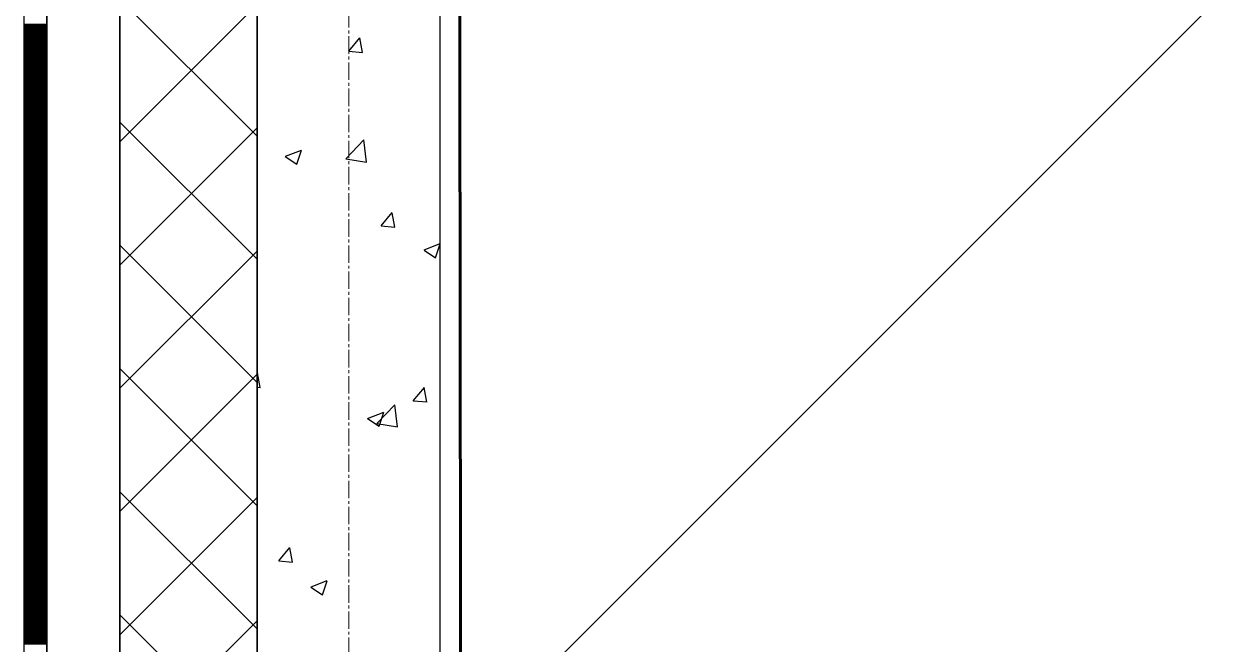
# Model space of a CAD drawing. Header units: millimetres. Extents: x 538266 to 1167394, y 114608 to 637157.
# Drawn here: x 1046079 to 1047383, y 553662 to 554340 of the extents above; entities that cross this region are included whole.
import ezdxf

# ---------------------------------------------------------------- set-up
doc = ezdxf.new("R2010")
doc.units = ezdxf.units.MM
doc.linetypes.add('CENTER2', pattern=[28.575, 19.05, -3.175, 3.175, -3.175])
doc.linetypes.add('DASHED', pattern=[19.05, 12.7, -6.35])
for name, color, linetype, lineweight in [('0) шт стен 3 эт', 150, 'Continuous', 60), ('АР_Стены ПЕНОблок', 52, 'Continuous', 20), ('АР_Тонкая', 254, 'Continuous', 5), ('АР_Утеплитель', 31, 'Continuous', 0), ('АР_Штриховка', 8, 'Continuous', 0)]:
    doc.layers.add(name, color=color, linetype=linetype, lineweight=lineweight)
doc.layers.add('АР_Делит', color=120, linetype='Continuous', lineweight=0, plot=False)
doc.layers.add('РД_Оси_100', color=7, linetype='Continuous', lineweight=0, true_color=0x525252)
doc.layers.add('ФВ-5', color=7, linetype='Continuous')

# ---------------------------------------------------------------- blocks, each defined once
blk = doc.blocks.new('СОШ_2200_АР_ОСИ_М100_28.05.24')
at = {"layer": 'АР_Делит', "color": 251, "linetype": 'DASHED', "true_color": 0x636466}
blk.add_lwpolyline([(114955, 135155), (114955, -355), (93595.036, -355), (93595.036, 13855), (94145, 13855), (94145, 68320), (66055, 68320), (66055, 13857.73), (83455, 13857.73), (83455, -355), (45245, -355), (45245, 13145), (44695, 13145), (44695, 26755), (45245, 26755), (45245, 68320), (20455, 68320), (20455, 26755), (27955, 26755), (27955, 13145), (-355, 13145), (-355, 100855)], dxfattribs=at)
at = {"layer": 'РД_Оси_100', "color": 251, "linetype": 'CENTER2', "true_color": 0x636466}
blk.add_line((0, -6155), (0, 139938.679), dxfattribs=at)
blk = doc.blocks.new('3_этаж1')
at = {"layer": 'АР_Стены ПЕНОблок', "color": 18, "linetype": 'Continuous', "lineweight": 25, "true_color": 0x000000}
for p, q in [((684283.6, 587568.7), (684283.6, 511368.7)), ((684483.6, 511368.7), (684483.6, 587568.7))]:
    blk.add_line(p, q, dxfattribs=at)
at = {"layer": 'АР_Тонкая', "color": 18, "linetype": 'Continuous', "lineweight": 25, "true_color": 0x000000}
for p, q in [((684028.6, 587568.7), (684028.6, 511368.7)), ((684053.6, 587568.7), (684053.6, 511368.7)), ((684053.6, 511368.7), (684053.6, 587568.7)), ((684133.6, 511368.7), (684133.6, 587568.7))]:
    blk.add_line(p, q, dxfattribs=at)
at = {"layer": 'АР_Утеплитель', "color": 18, "linetype": 'Continuous', "lineweight": 25, "true_color": 0x000000}
for p, q in [((684133.6, 587568.7), (684133.6, 511368.7)), ((684283.6, 511368.7), (684283.6, 587568.7))]:
    blk.add_line(p, q, dxfattribs=at)
at = {"layer": 'АР_Штриховка', "color": 18, "linetype": 'Continuous', "lineweight": 25, "true_color": 0x000000}
for p, q in [((684283.6, 554217.4), (684133.6, 554367.4)), ((684133.6, 554211.1), (684283.6, 554361.1)), ((684028.6, 554339.5), (684053.6, 554339.5)), ((684028.6, 554338.5), (684053.6, 554338.5)), ((684028.6, 554337.5), (684053.6, 554337.5)), ((684028.6, 554336.5), (684053.6, 554336.5)), ((684028.6, 554335.5), (684053.6, 554335.5)), ((684028.6, 554334.5), (684053.6, 554334.5)), ((684028.6, 554333.5), (684053.6, 554333.5)), ((684028.6, 554332.5), (684053.6, 554332.5)), ((684028.6, 554331.5), (684053.6, 554331.5)), ((684028.6, 554330.5), (684053.6, 554330.5)), ((684028.6, 554329.5), (684053.6, 554329.5)), ((684028.6, 554328.5), (684053.6, 554328.5)), ((684028.6, 554327.5), (684053.6, 554327.5)), ((684028.6, 554326.5), (684053.6, 554326.5)), ((684028.6, 554325.5), (684053.6, 554325.5)), ((684028.6, 554324.5), (684053.6, 554324.5)), ((684028.6, 554323.5), (684053.6, 554323.5)), ((684028.6, 554322.5), (684053.6, 554322.5)), ((684028.6, 554321.5), (684053.6, 554321.5)), ((684028.6, 554320.5), (684053.6, 554320.5)), ((684028.6, 554319.5), (684053.6, 554319.5)), ((684028.6, 554318.5), (684053.6, 554318.5)), ((684028.6, 554317.5), (684053.6, 554317.5)), ((684028.6, 554316.5), (684053.6, 554316.5)), ((684028.6, 554315.5), (684053.6, 554315.5)), ((684028.6, 554314.5), (684053.6, 554314.5)), ((684028.6, 554313.5), (684053.6, 554313.5)), ((684028.6, 554312.5), (684053.6, 554312.5)), ((684383.5, 554310.1), (684395.8, 554324.7)), ((684398.5, 554308.8), (684395.6, 554324.7)), ((684028.6, 554311.5), (684053.6, 554311.5)), ((684028.6, 554310.5), (684053.6, 554310.5)), ((684028.6, 554309.5), (684053.6, 554309.5)), ((684028.6, 554308.5), (684053.6, 554308.5)), ((684028.6, 554307.5), (684053.6, 554307.5)), ((684028.6, 554306.5), (684053.6, 554306.5)), ((684028.6, 554305.5), (684053.6, 554305.5)), ((684028.6, 554304.5), (684053.6, 554304.5)), ((684028.6, 554303.5), (684053.6, 554303.5)), ((684028.6, 554302.5), (684053.6, 554302.5)), ((684028.6, 554301.5), (684053.6, 554301.5)), ((684028.6, 554300.5), (684053.6, 554300.5)), ((684028.6, 554299.5), (684053.6, 554299.5)), ((684383.5, 554310.1), (684398.7, 554308.8)), ((684028.6, 554298.5), (684053.6, 554298.5)), ((684028.6, 554297.5), (684053.6, 554297.5)), ((684028.6, 554296.5), (684053.6, 554296.5)), ((684028.6, 554295.5), (684053.6, 554295.5)), ((684028.6, 554294.5), (684053.6, 554294.5)), ((684028.6, 554293.5), (684053.6, 554293.5)), ((684028.6, 554292.5), (684053.6, 554292.5)), ((684028.6, 554291.5), (684053.6, 554291.5)), ((684028.6, 554290.5), (684053.6, 554290.5)), ((684028.6, 554289.5), (684053.6, 554289.5)), ((684028.6, 554288.5), (684053.6, 554288.5)), ((684028.6, 554287.5), (684053.6, 554287.5)), ((684028.6, 554286.5), (684053.6, 554286.5)), ((684028.6, 554285.5), (684053.6, 554285.5)), ((684028.6, 554284.5), (684053.6, 554284.5)), ((684028.6, 554283.5), (684053.6, 554283.5)), ((684028.6, 554282.5), (684053.6, 554282.5)), ((684028.6, 554281.5), (684053.6, 554281.5)), ((684028.6, 554280.5), (684053.6, 554280.5)), ((684028.6, 554279.5), (684053.6, 554279.5)), ((684028.6, 554278.5), (684053.6, 554278.5)), ((684028.6, 554277.5), (684053.6, 554277.5)), ((684028.6, 554276.5), (684053.6, 554276.5)), ((684028.6, 554275.5), (684053.6, 554275.5)), ((684028.6, 554274.5), (684053.6, 554274.5)), ((684028.6, 554273.5), (684053.6, 554273.5)), ((684028.6, 554272.5), (684053.6, 554272.5)), ((684028.6, 554271.5), (684053.6, 554271.5)), ((684028.6, 554270.5), (684053.6, 554270.5)), ((684028.6, 554269.5), (684053.6, 554269.5)), ((684028.6, 554268.5), (684053.6, 554268.5)), ((684028.6, 554267.5), (684053.6, 554267.5)), ((684028.6, 554266.5), (684053.6, 554266.5)), ((684028.6, 554265.5), (684053.6, 554265.5)), ((684028.6, 554264.5), (684053.6, 554264.5)), ((684028.6, 554263.5), (684053.6, 554263.5)), ((684028.6, 554262.5), (684053.6, 554262.5)), ((684028.6, 554261.5), (684053.6, 554261.5)), ((684028.6, 554260.5), (684053.6, 554260.5)), ((684028.6, 554259.5), (684053.6, 554259.5)), ((684028.6, 554258.5), (684053.6, 554258.5)), ((684028.6, 554257.5), (684053.6, 554257.5)), ((684028.6, 554256.5), (684053.6, 554256.5)), ((684028.6, 554255.5), (684053.6, 554255.5)), ((684028.6, 554254.5), (684053.6, 554254.5)), ((684028.6, 554253.5), (684053.6, 554253.5)), ((684028.6, 554252.5), (684053.6, 554252.5)), ((684028.6, 554251.5), (684053.6, 554251.5)), ((684028.6, 554250.5), (684053.6, 554250.5)), ((684028.6, 554249.5), (684053.6, 554249.5)), ((684028.6, 554248.5), (684053.6, 554248.5)), ((684028.6, 554247.5), (684053.6, 554247.5)), ((684028.6, 554246.5), (684053.6, 554246.5)), ((684028.6, 554245.5), (684053.6, 554245.5)), ((684028.6, 554244.5), (684053.6, 554244.5)), ((684028.6, 554243.5), (684053.6, 554243.5)), ((684028.6, 554242.5), (684053.6, 554242.5)), ((684028.6, 554241.5), (684053.6, 554241.5)), ((684028.6, 554240.5), (684053.6, 554240.5)), ((684028.6, 554239.5), (684053.6, 554239.5)), ((684028.6, 554238.5), (684053.6, 554238.5)), ((684028.6, 554237.5), (684053.6, 554237.5)), ((684028.6, 554236.5), (684053.6, 554236.5)), ((684028.6, 554235.5), (684053.6, 554235.5)), ((684028.6, 554234.5), (684053.6, 554234.5)), ((684028.6, 554233.5), (684053.6, 554233.5)), ((684028.6, 554232.5), (684053.6, 554232.5)), ((684028.6, 554231.5), (684053.6, 554231.5)), ((684028.6, 554230.5), (684053.6, 554230.5)), ((684028.6, 554229.5), (684053.6, 554229.5)), ((684028.6, 554228.5), (684053.6, 554228.5)), ((684028.6, 554227.5), (684053.6, 554227.5)), ((684028.6, 554226.5), (684053.6, 554226.5)), ((684028.6, 554225.5), (684053.6, 554225.5)), ((684028.6, 554224.5), (684053.6, 554224.5)), ((684028.6, 554223.5), (684053.6, 554223.5)), ((684028.6, 554222.5), (684053.6, 554222.5)), ((684028.6, 554221.5), (684053.6, 554221.5)), ((684283.6, 554082.7), (684133.6, 554232.7)), ((684133.6, 554076.4), (684283.6, 554226.4)), ((684028.6, 554220.5), (684053.6, 554220.5)), ((684028.6, 554219.5), (684053.6, 554219.5)), ((684028.6, 554218.5), (684053.6, 554218.5)), ((684028.6, 554217.5), (684053.6, 554217.5)), ((684028.6, 554216.5), (684053.6, 554216.5)), ((684028.6, 554215.5), (684053.6, 554215.5)), ((684028.6, 554214.5), (684053.6, 554214.5)), ((684028.6, 554213.5), (684053.6, 554213.5)), ((684028.6, 554212.5), (684053.6, 554212.5)), ((684028.6, 554211.5), (684053.6, 554211.5)), ((684028.6, 554210.5), (684053.6, 554210.5)), ((684028.6, 554209.5), (684053.6, 554209.5)), ((684028.6, 554208.5), (684053.6, 554208.5)), ((684380.5, 554192.5), (684400.2, 554213.1)), ((684403, 554189), (684400.2, 554213.1)), ((684028.6, 554207.5), (684053.6, 554207.5)), ((684028.6, 554206.5), (684053.6, 554206.5)), ((684028.6, 554205.5), (684053.6, 554205.5)), ((684028.6, 554204.5), (684053.6, 554204.5)), ((684028.6, 554203.5), (684053.6, 554203.5)), ((684028.6, 554202.5), (684053.6, 554202.5)), ((684028.6, 554201.5), (684053.6, 554201.5)), ((684028.6, 554200.5), (684053.6, 554200.5)), ((684028.6, 554199.5), (684053.6, 554199.5)), ((684028.6, 554198.5), (684053.6, 554198.5)), ((684028.6, 554197.5), (684053.6, 554197.5)), ((684028.6, 554196.5), (684053.6, 554196.5)), ((684028.6, 554195.5), (684053.6, 554195.5)), ((684028.6, 554194.5), (684053.6, 554194.5)), ((684314.2, 554195.1), (684326.8, 554186.5)), ((684314.3, 554195.3), (684332.1, 554202.1)), ((684326.8, 554186.5), (684332, 554201.9)), ((684028.6, 554193.5), (684053.6, 554193.5)), ((684028.6, 554192.5), (684053.6, 554192.5)), ((684028.6, 554191.5), (684053.6, 554191.5)), ((684028.6, 554190.5), (684053.6, 554190.5)), ((684028.6, 554189.5), (684053.6, 554189.5)), ((684028.6, 554188.5), (684053.6, 554188.5)), ((684028.6, 554187.5), (684053.6, 554187.5)), ((684028.6, 554186.5), (684053.6, 554186.5)), ((684028.6, 554185.5), (684053.6, 554185.5)), ((684028.6, 554184.5), (684053.6, 554184.5)), ((684028.6, 554183.5), (684053.6, 554183.5)), ((684028.6, 554182.5), (684053.6, 554182.5)), ((684028.6, 554181.5), (684053.6, 554181.5)), ((684380.4, 554192.5), (684403, 554189)), ((684028.6, 554180.5), (684053.6, 554180.5)), ((684028.6, 554179.5), (684053.6, 554179.5)), ((684028.6, 554178.5), (684053.6, 554178.5)), ((684028.6, 554177.5), (684053.6, 554177.5)), ((684028.6, 554176.5), (684053.6, 554176.5)), ((684028.6, 554175.5), (684053.6, 554175.5)), ((684028.6, 554174.5), (684053.6, 554174.5)), ((684028.6, 554173.5), (684053.6, 554173.5)), ((684028.6, 554172.5), (684053.6, 554172.5)), ((684028.6, 554171.5), (684053.6, 554171.5)), ((684028.6, 554170.5), (684053.6, 554170.5)), ((684028.6, 554169.5), (684053.6, 554169.5)), ((684028.6, 554168.5), (684053.6, 554168.5)), ((684028.6, 554167.5), (684053.6, 554167.5)), ((684028.6, 554166.5), (684053.6, 554166.5)), ((684028.6, 554165.5), (684053.6, 554165.5)), ((684028.6, 554164.5), (684053.6, 554164.5)), ((684028.6, 554163.5), (684053.6, 554163.5)), ((684028.6, 554162.5), (684053.6, 554162.5)), ((684028.6, 554161.5), (684053.6, 554161.5)), ((684028.6, 554160.5), (684053.6, 554160.5)), ((684028.6, 554159.5), (684053.6, 554159.5)), ((684028.6, 554158.5), (684053.6, 554158.5)), ((684028.6, 554157.5), (684053.6, 554157.5)), ((684028.6, 554156.5), (684053.6, 554156.5)), ((684028.6, 554155.5), (684053.6, 554155.5)), ((684028.6, 554154.5), (684053.6, 554154.5)), ((684028.6, 554153.5), (684053.6, 554153.5)), ((684028.6, 554152.5), (684053.6, 554152.5)), ((684028.6, 554151.5), (684053.6, 554151.5)), ((684028.6, 554150.5), (684053.6, 554150.5)), ((684028.6, 554149.5), (684053.6, 554149.5)), ((684028.6, 554148.5), (684053.6, 554148.5)), ((684028.6, 554147.5), (684053.6, 554147.5)), ((684028.6, 554146.5), (684053.6, 554146.5)), ((684028.6, 554145.5), (684053.6, 554145.5)), ((684028.6, 554144.5), (684053.6, 554144.5)), ((684028.6, 554143.5), (684053.6, 554143.5)), ((684028.6, 554142.5), (684053.6, 554142.5)), ((684028.6, 554141.5), (684053.6, 554141.5)), ((684028.6, 554140.5), (684053.6, 554140.5)), ((684028.6, 554139.5), (684053.6, 554139.5)), ((684028.6, 554138.5), (684053.6, 554138.5)), ((684028.6, 554137.5), (684053.6, 554137.5)), ((684028.6, 554136.5), (684053.6, 554136.5)), ((684028.6, 554135.5), (684053.6, 554135.5)), ((684028.6, 554134.5), (684053.6, 554134.5)), ((684028.6, 554133.5), (684053.6, 554133.5)), ((684028.6, 554132.5), (684053.6, 554132.5)), ((684028.6, 554131.5), (684053.6, 554131.5)), ((684028.6, 554130.5), (684053.6, 554130.5)), ((684028.6, 554129.5), (684053.6, 554129.5)), ((684418.8, 554119.1), (684431, 554133.7)), ((684433.8, 554117.7), (684430.9, 554133.6)), ((684028.6, 554128.5), (684053.6, 554128.5)), ((684028.6, 554127.5), (684053.6, 554127.5)), ((684028.6, 554126.5), (684053.6, 554126.5)), ((684028.6, 554125.5), (684053.6, 554125.5)), ((684028.6, 554124.5), (684053.6, 554124.5)), ((684028.6, 554123.5), (684053.6, 554123.5)), ((684028.6, 554122.5), (684053.6, 554122.5)), ((684028.6, 554121.5), (684053.6, 554121.5)), ((684028.6, 554120.5), (684053.6, 554120.5)), ((684028.6, 554119.5), (684053.6, 554119.5)), ((684028.6, 554118.5), (684053.6, 554118.5)), ((684028.6, 554117.5), (684053.6, 554117.5)), ((684028.6, 554116.5), (684053.6, 554116.5)), ((684418.8, 554119.1), (684433.9, 554117.7)), ((684028.6, 554115.5), (684053.6, 554115.5)), ((684028.6, 554114.5), (684053.6, 554114.5)), ((684028.6, 554113.5), (684053.6, 554113.5)), ((684028.6, 554112.5), (684053.6, 554112.5)), ((684028.6, 554111.5), (684053.6, 554111.5)), ((684028.6, 554110.5), (684053.6, 554110.5)), ((684028.6, 554109.5), (684053.6, 554109.5)), ((684028.6, 554108.5), (684053.6, 554108.5)), ((684028.6, 554107.5), (684053.6, 554107.5)), ((684028.6, 554106.5), (684053.6, 554106.5)), ((684028.6, 554105.5), (684053.6, 554105.5)), ((684028.6, 554104.5), (684053.6, 554104.5)), ((684028.6, 554103.5), (684053.6, 554103.5)), ((684028.6, 554102.5), (684053.6, 554102.5)), ((684028.6, 554101.5), (684053.6, 554101.5)), ((684028.6, 554100.5), (684053.6, 554100.5)), ((684028.6, 554099.5), (684053.6, 554099.5)), ((684028.6, 554098.5), (684053.6, 554098.5)), ((684028.6, 554097.5), (684053.6, 554097.5)), ((684028.6, 554096.5), (684053.6, 554096.5)), ((684028.6, 554095.5), (684053.6, 554095.5)), ((684028.6, 554094.5), (684053.6, 554094.5)), ((684028.6, 554093.5), (684053.6, 554093.5)), ((684028.6, 554092.5), (684053.6, 554092.5)), ((684028.6, 554091.5), (684053.6, 554091.5)), ((684028.6, 554090.5), (684053.6, 554090.5)), ((684283.6, 553948), (684133.6, 554098)), ((684133.6, 553941.7), (684283.6, 554091.7)), ((684465.8, 554092.8), (684478.4, 554084.3)), ((684465.9, 554093), (684483.6, 554099.8)), ((684478.4, 554084.3), (684483.6, 554099.6)), ((684028.6, 554089.5), (684053.6, 554089.5)), ((684028.6, 554088.5), (684053.6, 554088.5)), ((684028.6, 554087.5), (684053.6, 554087.5)), ((684028.6, 554086.5), (684053.6, 554086.5)), ((684028.6, 554085.5), (684053.6, 554085.5)), ((684028.6, 554084.5), (684053.6, 554084.5)), ((684028.6, 554083.5), (684053.6, 554083.5)), ((684028.6, 554082.5), (684053.6, 554082.5)), ((684028.6, 554081.5), (684053.6, 554081.5)), ((684028.6, 554080.5), (684053.6, 554080.5)), ((684028.6, 554079.5), (684053.6, 554079.5)), ((684028.6, 554078.5), (684053.6, 554078.5)), ((684028.6, 554077.5), (684053.6, 554077.5)), ((684028.6, 554076.5), (684053.6, 554076.5)), ((684028.6, 554075.5), (684053.6, 554075.5)), ((684028.6, 554074.5), (684053.6, 554074.5)), ((684028.6, 554073.5), (684053.6, 554073.5)), ((684028.6, 554072.5), (684053.6, 554072.5)), ((684028.6, 554071.5), (684053.6, 554071.5)), ((684028.6, 554070.5), (684053.6, 554070.5)), ((684028.6, 554069.5), (684053.6, 554069.5)), ((684028.6, 554068.5), (684053.6, 554068.5)), ((684028.6, 554067.5), (684053.6, 554067.5)), ((684028.6, 554066.5), (684053.6, 554066.5)), ((684028.6, 554065.5), (684053.6, 554065.5)), ((684028.6, 554064.5), (684053.6, 554064.5)), ((684028.6, 554063.5), (684053.6, 554063.5)), ((684028.6, 554062.5), (684053.6, 554062.5)), ((684028.6, 554061.5), (684053.6, 554061.5)), ((684028.6, 554060.5), (684053.6, 554060.5)), ((684028.6, 554059.5), (684053.6, 554059.5)), ((684028.6, 554058.5), (684053.6, 554058.5)), ((684028.6, 554057.5), (684053.6, 554057.5)), ((684028.6, 554056.5), (684053.6, 554056.5)), ((684028.6, 554055.5), (684053.6, 554055.5)), ((684028.6, 554054.5), (684053.6, 554054.5)), ((684028.6, 554053.5), (684053.6, 554053.5)), ((684028.6, 554052.5), (684053.6, 554052.5)), ((684028.6, 554051.5), (684053.6, 554051.5)), ((684028.6, 554050.5), (684053.6, 554050.5)), ((684028.6, 554049.5), (684053.6, 554049.5)), ((684028.6, 554048.5), (684053.6, 554048.5)), ((684028.6, 554047.5), (684053.6, 554047.5)), ((684028.6, 554046.5), (684053.6, 554046.5)), ((684028.6, 554045.5), (684053.6, 554045.5)), ((684028.6, 554044.5), (684053.6, 554044.5)), ((684028.6, 554043.5), (684053.6, 554043.5)), ((684028.6, 554042.5), (684053.6, 554042.5)), ((684028.6, 554041.5), (684053.6, 554041.5)), ((684028.6, 554040.5), (684053.6, 554040.5)), ((684028.6, 554039.5), (684053.6, 554039.5)), ((684028.6, 554038.5), (684053.6, 554038.5)), ((684028.6, 554037.5), (684053.6, 554037.5)), ((684028.6, 554036.5), (684053.6, 554036.5)), ((684028.6, 554035.5), (684053.6, 554035.5)), ((684028.6, 554034.5), (684053.6, 554034.5)), ((684028.6, 554033.5), (684053.6, 554033.5)), ((684028.6, 554032.5), (684053.6, 554032.5)), ((684028.6, 554031.5), (684053.6, 554031.5)), ((684028.6, 554030.5), (684053.6, 554030.5)), ((684028.6, 554029.5), (684053.6, 554029.5)), ((684028.6, 554028.5), (684053.6, 554028.5)), ((684028.6, 554027.5), (684053.6, 554027.5)), ((684028.6, 554026.5), (684053.6, 554026.5)), ((684028.6, 554025.5), (684053.6, 554025.5)), ((684028.6, 554024.5), (684053.6, 554024.5)), ((684028.6, 554023.5), (684053.6, 554023.5)), ((684028.6, 554022.5), (684053.6, 554022.5)), ((684028.6, 554021.5), (684053.6, 554021.5)), ((684028.6, 554020.5), (684053.6, 554020.5)), ((684028.6, 554019.5), (684053.6, 554019.5)), ((684028.6, 554018.5), (684053.6, 554018.5)), ((684028.6, 554017.5), (684053.6, 554017.5)), ((684028.6, 554016.5), (684053.6, 554016.5)), ((684028.6, 554015.5), (684053.6, 554015.5)), ((684028.6, 554014.5), (684053.6, 554014.5)), ((684028.6, 554013.5), (684053.6, 554013.5)), ((684028.6, 554012.5), (684053.6, 554012.5)), ((684028.6, 554011.5), (684053.6, 554011.5)), ((684028.6, 554010.5), (684053.6, 554010.5)), ((684028.6, 554009.5), (684053.6, 554009.5)), ((684028.6, 554008.5), (684053.6, 554008.5)), ((684028.6, 554007.5), (684053.6, 554007.5)), ((684028.6, 554006.5), (684053.6, 554006.5)), ((684028.6, 554005.5), (684053.6, 554005.5)), ((684028.6, 554004.5), (684053.6, 554004.5)), ((684028.6, 554003.5), (684053.6, 554003.5)), ((684028.6, 554002.5), (684053.6, 554002.5)), ((684028.6, 554001.5), (684053.6, 554001.5)), ((684028.6, 554000.5), (684053.6, 554000.5)), ((684028.6, 553999.5), (684053.6, 553999.5)), ((684028.6, 553998.5), (684053.6, 553998.5)), ((684028.6, 553997.5), (684053.6, 553997.5)), ((684028.6, 553996.5), (684053.6, 553996.5)), ((684028.6, 553995.5), (684053.6, 553995.5)), ((684028.6, 553994.5), (684053.6, 553994.5)), ((684028.6, 553993.5), (684053.6, 553993.5)), ((684028.6, 553992.5), (684053.6, 553992.5)), ((684028.6, 553991.5), (684053.6, 553991.5)), ((684028.6, 553990.5), (684053.6, 553990.5)), ((684028.6, 553989.5), (684053.6, 553989.5)), ((684028.6, 553988.5), (684053.6, 553988.5)), ((684028.6, 553987.5), (684053.6, 553987.5)), ((684028.6, 553986.5), (684053.6, 553986.5)), ((684028.6, 553985.5), (684053.6, 553985.5)), ((684028.6, 553984.5), (684053.6, 553984.5)), ((684028.6, 553983.5), (684053.6, 553983.5)), ((684028.6, 553982.5), (684053.6, 553982.5)), ((684028.6, 553981.5), (684053.6, 553981.5)), ((684028.6, 553980.5), (684053.6, 553980.5)), ((684028.6, 553979.5), (684053.6, 553979.5)), ((684028.6, 553978.5), (684053.6, 553978.5)), ((684028.6, 553977.5), (684053.6, 553977.5)), ((684028.6, 553976.5), (684053.6, 553976.5)), ((684028.6, 553975.5), (684053.6, 553975.5)), ((684028.6, 553974.5), (684053.6, 553974.5)), ((684028.6, 553973.5), (684053.6, 553973.5)), ((684028.6, 553972.5), (684053.6, 553972.5)), ((684028.6, 553971.5), (684053.6, 553971.5)), ((684028.6, 553970.5), (684053.6, 553970.5)), ((684028.6, 553969.5), (684053.6, 553969.5)), ((684028.6, 553968.5), (684053.6, 553968.5)), ((684028.6, 553967.5), (684053.6, 553967.5)), ((684028.6, 553966.5), (684053.6, 553966.5)), ((684028.6, 553965.5), (684053.6, 553965.5)), ((684028.6, 553964.5), (684053.6, 553964.5)), ((684028.6, 553963.5), (684053.6, 553963.5)), ((684028.6, 553962.5), (684053.6, 553962.5)), ((684028.6, 553961.5), (684053.6, 553961.5)), ((684028.6, 553960.5), (684053.6, 553960.5)), ((684283.6, 553813.3), (684133.6, 553963.3)), ((684028.6, 553959.5), (684053.6, 553959.5)), ((684028.6, 553958.5), (684053.6, 553958.5)), ((684028.6, 553957.5), (684053.6, 553957.5)), ((684028.6, 553956.5), (684053.6, 553956.5)), ((684028.6, 553955.5), (684053.6, 553955.5)), ((684028.6, 553954.5), (684053.6, 553954.5)), ((684028.6, 553953.5), (684053.6, 553953.5)), ((684028.6, 553952.5), (684053.6, 553952.5)), ((684028.6, 553951.5), (684053.6, 553951.5)), ((684028.6, 553950.5), (684053.6, 553950.5)), ((684028.6, 553949.5), (684053.6, 553949.5)), ((684028.6, 553948.5), (684053.6, 553948.5)), ((684028.6, 553947.5), (684053.6, 553947.5)), ((684133.6, 553807), (684283.6, 553957)), ((684283.6, 553958), (684284.1, 553958.5)), ((684286.8, 553942.6), (684283.9, 553958.5)), ((684028.6, 553946.5), (684053.6, 553946.5)), ((684028.6, 553945.5), (684053.6, 553945.5)), ((684028.6, 553944.5), (684053.6, 553944.5)), ((684028.6, 553943.5), (684053.6, 553943.5)), ((684028.6, 553942.5), (684053.6, 553942.5)), ((684028.6, 553941.5), (684053.6, 553941.5)), ((684028.6, 553940.5), (684053.6, 553940.5)), ((684028.6, 553939.5), (684053.6, 553939.5)), ((684028.6, 553938.5), (684053.6, 553938.5)), ((684028.6, 553937.5), (684053.6, 553937.5)), ((684028.6, 553936.5), (684053.6, 553936.5)), ((684028.6, 553935.5), (684053.6, 553935.5)), ((684028.6, 553934.5), (684053.6, 553934.5)), ((684283.6, 553942.9), (684287, 553942.6)), ((684454, 553928), (684466.2, 553942.6)), ((684469, 553926.6), (684466.1, 553942.6)), ((684028.6, 553933.5), (684053.6, 553933.5)), ((684028.6, 553932.5), (684053.6, 553932.5)), ((684028.6, 553931.5), (684053.6, 553931.5)), ((684028.6, 553930.5), (684053.6, 553930.5)), ((684028.6, 553929.5), (684053.6, 553929.5)), ((684028.6, 553928.5), (684053.6, 553928.5)), ((684028.6, 553927.5), (684053.6, 553927.5)), ((684028.6, 553926.5), (684053.6, 553926.5)), ((684028.6, 553925.5), (684053.6, 553925.5)), ((684028.6, 553924.5), (684053.6, 553924.5)), ((684028.6, 553923.5), (684053.6, 553923.5)), ((684028.6, 553922.5), (684053.6, 553922.5)), ((684028.6, 553921.5), (684053.6, 553921.5)), ((684028.6, 553920.5), (684053.6, 553920.5)), ((684414.1, 553903), (684433.9, 553923.6)), ((684436.7, 553899.5), (684433.9, 553923.6)), ((684454, 553928), (684469.2, 553926.7)), ((684028.6, 553919.5), (684053.6, 553919.5)), ((684028.6, 553918.5), (684053.6, 553918.5)), ((684028.6, 553917.5), (684053.6, 553917.5)), ((684028.6, 553916.5), (684053.6, 553916.5)), ((684028.6, 553915.5), (684053.6, 553915.5)), ((684028.6, 553914.5), (684053.6, 553914.5)), ((684028.6, 553913.5), (684053.6, 553913.5)), ((684028.6, 553912.5), (684053.6, 553912.5)), ((684028.6, 553911.5), (684053.6, 553911.5)), ((684028.6, 553910.5), (684053.6, 553910.5)), ((684028.6, 553909.5), (684053.6, 553909.5)), ((684028.6, 553908.5), (684053.6, 553908.5)), ((684028.6, 553907.5), (684053.6, 553907.5)), ((684404, 553908.6), (684416.6, 553900.1)), ((684404.1, 553908.8), (684421.9, 553915.6)), ((684416.6, 553900.1), (684421.8, 553915.4)), ((684028.6, 553906.5), (684053.6, 553906.5)), ((684028.6, 553905.5), (684053.6, 553905.5)), ((684028.6, 553904.5), (684053.6, 553904.5)), ((684028.6, 553903.5), (684053.6, 553903.5)), ((684028.6, 553902.5), (684053.6, 553902.5)), ((684028.6, 553901.5), (684053.6, 553901.5)), ((684028.6, 553900.5), (684053.6, 553900.5)), ((684028.6, 553899.5), (684053.6, 553899.5)), ((684028.6, 553898.5), (684053.6, 553898.5)), ((684028.6, 553897.5), (684053.6, 553897.5)), ((684028.6, 553896.5), (684053.6, 553896.5)), ((684028.6, 553895.5), (684053.6, 553895.5)), ((684028.6, 553894.5), (684053.6, 553894.5)), ((684414.1, 553903), (684436.7, 553899.5)), ((684028.6, 553893.5), (684053.6, 553893.5)), ((684028.6, 553892.5), (684053.6, 553892.5)), ((684028.6, 553891.5), (684053.6, 553891.5)), ((684028.6, 553890.5), (684053.6, 553890.5)), ((684028.6, 553889.5), (684053.6, 553889.5)), ((684028.6, 553888.5), (684053.6, 553888.5)), ((684028.6, 553887.5), (684053.6, 553887.5)), ((684028.6, 553886.5), (684053.6, 553886.5)), ((684028.6, 553885.5), (684053.6, 553885.5)), ((684028.6, 553884.5), (684053.6, 553884.5)), ((684028.6, 553883.5), (684053.6, 553883.5)), ((684028.6, 553882.5), (684053.6, 553882.5)), ((684028.6, 553881.5), (684053.6, 553881.5)), ((684028.6, 553880.5), (684053.6, 553880.5)), ((684028.6, 553879.5), (684053.6, 553879.5)), ((684028.6, 553878.5), (684053.6, 553878.5)), ((684028.6, 553877.5), (684053.6, 553877.5)), ((684028.6, 553876.5), (684053.6, 553876.5)), ((684028.6, 553875.5), (684053.6, 553875.5)), ((684028.6, 553874.5), (684053.6, 553874.5)), ((684028.6, 553873.5), (684053.6, 553873.5)), ((684028.6, 553872.5), (684053.6, 553872.5)), ((684028.6, 553871.5), (684053.6, 553871.5)), ((684028.6, 553870.5), (684053.6, 553870.5)), ((684028.6, 553869.5), (684053.6, 553869.5)), ((684028.6, 553868.5), (684053.6, 553868.5)), ((684028.6, 553867.5), (684053.6, 553867.5)), ((684028.6, 553866.5), (684053.6, 553866.5)), ((684028.6, 553865.5), (684053.6, 553865.5)), ((684028.6, 553864.5), (684053.6, 553864.5)), ((684028.6, 553863.5), (684053.6, 553863.5)), ((684028.6, 553862.5), (684053.6, 553862.5)), ((684028.6, 553861.5), (684053.6, 553861.5)), ((684028.6, 553860.5), (684053.6, 553860.5)), ((684028.6, 553859.5), (684053.6, 553859.5)), ((684028.6, 553858.5), (684053.6, 553858.5)), ((684028.6, 553857.5), (684053.6, 553857.5)), ((684028.6, 553856.5), (684053.6, 553856.5)), ((684028.6, 553855.5), (684053.6, 553855.5)), ((684028.6, 553854.5), (684053.6, 553854.5)), ((684028.6, 553853.5), (684053.6, 553853.5)), ((684028.6, 553852.5), (684053.6, 553852.5)), ((684028.6, 553851.5), (684053.6, 553851.5)), ((684028.6, 553850.5), (684053.6, 553850.5)), ((684028.6, 553849.5), (684053.6, 553849.5)), ((684028.6, 553848.5), (684053.6, 553848.5)), ((684028.6, 553847.5), (684053.6, 553847.5)), ((684028.6, 553846.5), (684053.6, 553846.5)), ((684028.6, 553845.5), (684053.6, 553845.5)), ((684028.6, 553844.5), (684053.6, 553844.5)), ((684028.6, 553843.5), (684053.6, 553843.5)), ((684028.6, 553842.5), (684053.6, 553842.5)), ((684028.6, 553841.5), (684053.6, 553841.5)), ((684028.6, 553840.5), (684053.6, 553840.5)), ((684028.6, 553839.5), (684053.6, 553839.5)), ((684028.6, 553838.5), (684053.6, 553838.5)), ((684028.6, 553837.5), (684053.6, 553837.5)), ((684028.6, 553836.5), (684053.6, 553836.5)), ((684028.6, 553835.5), (684053.6, 553835.5)), ((684028.6, 553834.5), (684053.6, 553834.5)), ((684028.6, 553833.5), (684053.6, 553833.5)), ((684028.6, 553832.5), (684053.6, 553832.5)), ((684028.6, 553831.5), (684053.6, 553831.5)), ((684028.6, 553830.5), (684053.6, 553830.5)), ((684028.6, 553829.5), (684053.6, 553829.5)), ((684028.6, 553828.5), (684053.6, 553828.5)), ((684028.6, 553827.5), (684053.6, 553827.5)), ((684028.6, 553826.5), (684053.6, 553826.5)), ((684028.6, 553825.5), (684053.6, 553825.5)), ((684028.6, 553824.5), (684053.6, 553824.5)), ((684028.6, 553823.5), (684053.6, 553823.5)), ((684028.6, 553822.5), (684053.6, 553822.5)), ((684028.6, 553821.5), (684053.6, 553821.5)), ((684028.6, 553820.5), (684053.6, 553820.5)), ((684028.6, 553819.5), (684053.6, 553819.5)), ((684028.6, 553818.5), (684053.6, 553818.5)), ((684028.6, 553817.5), (684053.6, 553817.5)), ((684028.6, 553816.5), (684053.6, 553816.5)), ((684283.6, 553678.6), (684133.6, 553828.6)), ((684133.6, 553672.3), (684283.6, 553822.3)), ((684028.6, 553815.5), (684053.6, 553815.5)), ((684028.6, 553814.5), (684053.6, 553814.5)), ((684028.6, 553813.5), (684053.6, 553813.5)), ((684028.6, 553812.5), (684053.6, 553812.5)), ((684028.6, 553811.5), (684053.6, 553811.5)), ((684028.6, 553810.5), (684053.6, 553810.5)), ((684028.6, 553809.5), (684053.6, 553809.5)), ((684028.6, 553808.5), (684053.6, 553808.5)), ((684028.6, 553807.5), (684053.6, 553807.5)), ((684028.6, 553806.5), (684053.6, 553806.5)), ((684028.6, 553805.5), (684053.6, 553805.5)), ((684028.6, 553804.5), (684053.6, 553804.5)), ((684028.6, 553803.5), (684053.6, 553803.5)), ((684028.6, 553802.5), (684053.6, 553802.5)), ((684028.6, 553801.5), (684053.6, 553801.5)), ((684028.6, 553800.5), (684053.6, 553800.5)), ((684028.6, 553799.5), (684053.6, 553799.5)), ((684028.6, 553798.5), (684053.6, 553798.5)), ((684028.6, 553797.5), (684053.6, 553797.5)), ((684028.6, 553796.5), (684053.6, 553796.5)), ((684028.6, 553795.5), (684053.6, 553795.5)), ((684028.6, 553794.5), (684053.6, 553794.5)), ((684028.6, 553793.5), (684053.6, 553793.5)), ((684028.6, 553792.5), (684053.6, 553792.5)), ((684028.6, 553791.5), (684053.6, 553791.5)), ((684028.6, 553790.5), (684053.6, 553790.5)), ((684028.6, 553789.5), (684053.6, 553789.5)), ((684028.6, 553788.5), (684053.6, 553788.5)), ((684028.6, 553787.5), (684053.6, 553787.5)), ((684028.6, 553786.5), (684053.6, 553786.5)), ((684028.6, 553785.5), (684053.6, 553785.5)), ((684028.6, 553784.5), (684053.6, 553784.5)), ((684028.6, 553783.5), (684053.6, 553783.5)), ((684028.6, 553782.5), (684053.6, 553782.5)), ((684028.6, 553781.5), (684053.6, 553781.5)), ((684028.6, 553780.5), (684053.6, 553780.5)), ((684028.6, 553779.5), (684053.6, 553779.5)), ((684028.6, 553778.5), (684053.6, 553778.5)), ((684028.6, 553777.5), (684053.6, 553777.5)), ((684028.6, 553776.5), (684053.6, 553776.5)), ((684028.6, 553775.5), (684053.6, 553775.5)), ((684028.6, 553774.5), (684053.6, 553774.5)), ((684028.6, 553773.5), (684053.6, 553773.5)), ((684028.6, 553772.5), (684053.6, 553772.5)), ((684028.6, 553771.5), (684053.6, 553771.5)), ((684028.6, 553770.5), (684053.6, 553770.5)), ((684028.6, 553769.5), (684053.6, 553769.5)), ((684028.6, 553768.5), (684053.6, 553768.5)), ((684028.6, 553767.5), (684053.6, 553767.5)), ((684028.6, 553766.5), (684053.6, 553766.5)), ((684028.6, 553765.5), (684053.6, 553765.5)), ((684028.6, 553764.5), (684053.6, 553764.5)), ((684307.1, 553752.9), (684319.3, 553767.5)), ((684322.1, 553751.5), (684319.2, 553767.4)), ((684028.6, 553763.5), (684053.6, 553763.5)), ((684028.6, 553762.5), (684053.6, 553762.5)), ((684028.6, 553761.5), (684053.6, 553761.5)), ((684028.6, 553760.5), (684053.6, 553760.5)), ((684028.6, 553759.5), (684053.6, 553759.5)), ((684028.6, 553758.5), (684053.6, 553758.5)), ((684028.6, 553757.5), (684053.6, 553757.5)), ((684028.6, 553756.5), (684053.6, 553756.5)), ((684028.6, 553755.5), (684053.6, 553755.5)), ((684028.6, 553754.5), (684053.6, 553754.5)), ((684028.6, 553753.5), (684053.6, 553753.5)), ((684028.6, 553752.5), (684053.6, 553752.5)), ((684028.6, 553751.5), (684053.6, 553751.5)), ((684307.1, 553752.9), (684322.2, 553751.5)), ((684028.6, 553750.5), (684053.6, 553750.5)), ((684028.6, 553749.5), (684053.6, 553749.5)), ((684028.6, 553748.5), (684053.6, 553748.5)), ((684028.6, 553747.5), (684053.6, 553747.5)), ((684028.6, 553746.5), (684053.6, 553746.5)), ((684028.6, 553745.5), (684053.6, 553745.5)), ((684028.6, 553744.5), (684053.6, 553744.5)), ((684028.6, 553743.5), (684053.6, 553743.5)), ((684028.6, 553742.5), (684053.6, 553742.5)), ((684028.6, 553741.5), (684053.6, 553741.5)), ((684028.6, 553740.5), (684053.6, 553740.5)), ((684028.6, 553739.5), (684053.6, 553739.5)), ((684028.6, 553738.5), (684053.6, 553738.5)), ((684028.6, 553737.5), (684053.6, 553737.5)), ((684028.6, 553736.5), (684053.6, 553736.5)), ((684028.6, 553735.5), (684053.6, 553735.5)), ((684028.6, 553734.5), (684053.6, 553734.5)), ((684028.6, 553733.5), (684053.6, 553733.5)), ((684028.6, 553732.5), (684053.6, 553732.5)), ((684028.6, 553731.5), (684053.6, 553731.5)), ((684028.6, 553730.5), (684053.6, 553730.5)), ((684028.6, 553729.5), (684053.6, 553729.5)), ((684028.6, 553728.5), (684053.6, 553728.5)), ((684028.6, 553727.5), (684053.6, 553727.5)), ((684028.6, 553726.5), (684053.6, 553726.5)), ((684028.6, 553725.5), (684053.6, 553725.5)), ((684342.3, 553724.6), (684360.1, 553731.5)), ((684354.8, 553715.9), (684360, 553731.2)), ((684028.6, 553724.5), (684053.6, 553724.5)), ((684028.6, 553723.5), (684053.6, 553723.5)), ((684028.6, 553722.5), (684053.6, 553722.5)), ((684028.6, 553721.5), (684053.6, 553721.5)), ((684028.6, 553720.5), (684053.6, 553720.5)), ((684028.6, 553719.5), (684053.6, 553719.5)), ((684028.6, 553718.5), (684053.6, 553718.5)), ((684028.6, 553717.5), (684053.6, 553717.5)), ((684028.6, 553716.5), (684053.6, 553716.5)), ((684028.6, 553715.5), (684053.6, 553715.5)), ((684028.6, 553714.5), (684053.6, 553714.5)), ((684028.6, 553713.5), (684053.6, 553713.5)), ((684028.6, 553712.5), (684053.6, 553712.5)), ((684342.2, 553724.4), (684354.8, 553715.9)), ((684028.6, 553711.5), (684053.6, 553711.5)), ((684028.6, 553710.5), (684053.6, 553710.5)), ((684028.6, 553709.5), (684053.6, 553709.5)), ((684028.6, 553708.5), (684053.6, 553708.5)), ((684028.6, 553707.5), (684053.6, 553707.5)), ((684028.6, 553706.5), (684053.6, 553706.5)), ((684028.6, 553705.5), (684053.6, 553705.5)), ((684028.6, 553704.5), (684053.6, 553704.5)), ((684028.6, 553703.5), (684053.6, 553703.5)), ((684028.6, 553702.5), (684053.6, 553702.5)), ((684028.6, 553701.5), (684053.6, 553701.5)), ((684028.6, 553700.5), (684053.6, 553700.5)), ((684028.6, 553699.5), (684053.6, 553699.5)), ((684028.6, 553698.5), (684053.6, 553698.5)), ((684028.6, 553697.5), (684053.6, 553697.5)), ((684028.6, 553696.5), (684053.6, 553696.5)), ((684028.6, 553695.5), (684053.6, 553695.5)), ((684028.6, 553694.5), (684053.6, 553694.5)), ((684028.6, 553693.5), (684053.6, 553693.5)), ((684028.6, 553692.5), (684053.6, 553692.5)), ((684028.6, 553691.5), (684053.6, 553691.5)), ((684028.6, 553690.5), (684053.6, 553690.5)), ((684028.6, 553689.5), (684053.6, 553689.5)), ((684028.6, 553688.5), (684053.6, 553688.5)), ((684028.6, 553687.5), (684053.6, 553687.5)), ((684028.6, 553686.5), (684053.6, 553686.5)), ((684283.6, 553543.9), (684133.6, 553693.9)), ((684133.6, 553537.6), (684283.6, 553687.6)), ((684028.6, 553685.5), (684053.6, 553685.5)), ((684028.6, 553684.5), (684053.6, 553684.5)), ((684028.6, 553683.5), (684053.6, 553683.5)), ((684028.6, 553682.5), (684053.6, 553682.5)), ((684028.6, 553681.5), (684053.6, 553681.5)), ((684028.6, 553680.5), (684053.6, 553680.5)), ((684028.6, 553679.5), (684053.6, 553679.5)), ((684028.6, 553678.5), (684053.6, 553678.5)), ((684028.6, 553677.5), (684053.6, 553677.5)), ((684028.6, 553676.5), (684053.6, 553676.5)), ((684028.6, 553675.5), (684053.6, 553675.5)), ((684028.6, 553674.5), (684053.6, 553674.5)), ((684028.6, 553673.5), (684053.6, 553673.5)), ((684028.6, 553672.5), (684053.6, 553672.5)), ((684028.6, 553671.5), (684053.6, 553671.5)), ((684028.6, 553670.5), (684053.6, 553670.5)), ((684028.6, 553669.5), (684053.6, 553669.5)), ((684028.6, 553668.5), (684053.6, 553668.5)), ((684028.6, 553667.5), (684053.6, 553667.5)), ((684028.6, 553666.5), (684053.6, 553666.5)), ((684028.6, 553665.5), (684053.6, 553665.5)), ((684028.6, 553664.5), (684053.6, 553664.5)), ((684028.6, 553663.5), (684053.6, 553663.5)), ((684028.6, 553662.5), (684053.6, 553662.5))]:
    blk.add_line(p, q, dxfattribs=at)

msp = doc.modelspace()

# ---------------------------------------------------------------- hatches: boundary and pattern name
at = {"layer": 'ФВ-5'}
h = msp.add_hatch(dxfattribs=at)
h.set_pattern_fill('ANSI31', color=3, scale=300, style=0)
h.paths.add_polyline_path([(1054123.6, 555468.7), (1054123.6, 556368.7), (1054123.6, 556768.7), (1054123.6, 559668.7), (1054123.6, 559669.7), (1054123.6, 560123.7), (1053903.6, 560123.7), (1053903.6, 560543.7), (1046553.6, 560543.7), (1046553.6, 559677.4), (1046557.8, 556368.7), (1046553.6, 556368.7), (1046553.6, 555468.7), (1046557.8, 551936.2), (1046553.6, 551931.9), (1046553.6, 551468.7), (1052003.6, 551468.7), (1052003.6, 551888.7), (1054123.6, 551889.1), (1054123.6, 551968.7)])
h.paths.add_polyline_path([(1049312.4, 555335.1), (1048762.4, 555335.1, -1), (1048762.4, 555935.1), (1049312.4, 555935.1, -1)], flags=16)
h.paths.add_polyline_path([(1053467.2, 557576.7, -1), (1054067.2, 557576.7, -1)], flags=16)
h.paths.add_polyline_path([(1048446.4, 555367), (1049628.5, 555367), (1049628.5, 555903.1), (1048446.4, 555903.1)], flags=24)
h.paths.add_polyline_path([(1054062.2, 556859.7), (1054062.2, 558293.8), (1053472.2, 558293.8), (1053472.2, 556859.7)], flags=24)
h.paths.add_polyline_path([(1053549, 560243.9), (1053935.3, 560243.9), (1053935.3, 560544.6), (1053549, 560544.6)], flags=9)

# ---------------------------------------------------------------- linework, layer by layer
at = {"layer": '0) шт стен 3 эт', "color": 2}
msp.add_lwpolyline([(1046557.8, 551968.7), (1046553.6, 555468.7)], dxfattribs=at)

# ---------------------------------------------------------------- block references
at = {"layer": '0) шт стен 3 эт', "color": 5, "lineweight": 25}
msp.add_blockref('3_этаж1', (362050, 0), dxfattribs=at)
at = {"layer": 'РД_Оси_100', "lineweight": 25}
msp.add_blockref('СОШ_2200_АР_ОСИ_М100_28.05.24', (1046433.6, 496768.7), dxfattribs=at)

doc.saveas('drawing.dxf')
